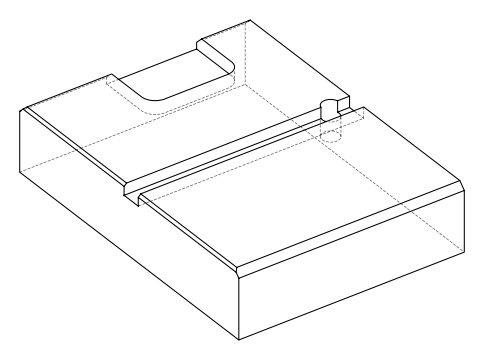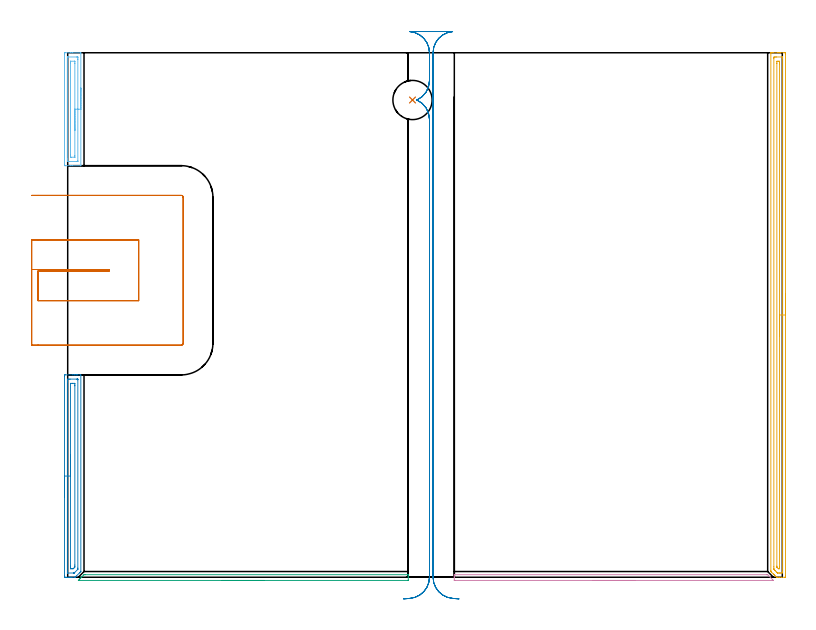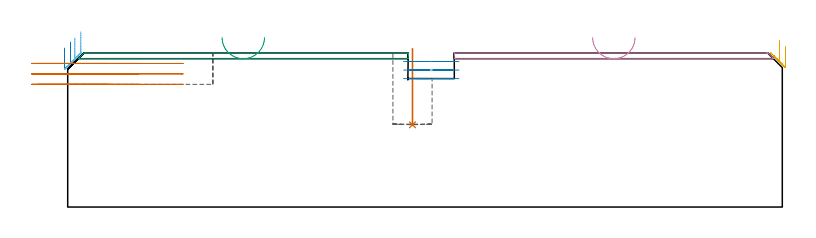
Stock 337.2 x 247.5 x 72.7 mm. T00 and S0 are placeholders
(PLAN: 8 operations, 3 tool changes, 19.8 min)
(1 INDEXABLE_INSERT_DRILL_BLIND_HOLE_FROM_SOLID | STEP1POCKET | NXT0302_008 | 0.15 min | 9043 mm3)
(2 AREA_MILL | FG_CHAMFER_SURFACE | UGT0205_001 | 2.49 min | 2972 mm3)
(3 AREA_MILL_1 | FG_CHAMFER_SURFACE_1 | UGT0205_001 | 1.39 min | 570 mm3)
(4 AREA_MILL_2 | FG_CHAMFER_SURFACE_2 | UGT0205_001 | 1.35 min | 563 mm3)
(5 AREA_MILL_3 | FG_CHAMFER_SURFACE_3 | UGT0205_001 | 6.11 min | 5885 mm3)
(6 AREA_MILL_4 | FG_CHAMFER_SURFACE_4 | UGT0205_001 | 1.49 min | 1723 mm3)
(7 MILL_SLOT | SLOT_PARTIAL_RECTANGULAR | UGT0201_006 | Follow Part, ap 7, ae 75% | 3.23 min | 98380 mm3)
(8 MILL_RECTANGULAR_SLOT | SLOT_RECTANGULAR | UGT0201_104 | Follow Part, ap 5, ae 75% | 3.56 min | 62917 mm3)
(TOOL NXT0302_008 | Index. Insert Drill 18.5mm [880-D1850L25-05] | D18.5 PA176 FL93 Z2)
(TOOL UGT0205_001 | Chamfer Mill 20 x 3 x 45 deg. | D20 FL50 Z2)
(TOOL UGT0201_006 | End Mill 28 mm | D28 FL25 Z2)
(TOOL UGT0201_104 | End Mill 20 mm | D20 FL22 Z2)
(OP 1 INDEXABLE_INSERT_DRILL_BLIND_HOLE_FROM_SOLID)
G17 G21 G94 G90
T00 M6
G54
G17 G0 G90 X162.7 Y225.2 S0 M3
G43 Z82.7 H1
G94 G81 G98 Z38.8 F250. R74.7
G80
M5
M2
(OP 2 AREA_MILL)
G17 G21 G94 G90
T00 M6
G54
G17 G0 G90 X-1.5 Y37.75 S1061 M3
G43 Z82.7 H0
Z75.
G94 G1 Y37.788 Z74.128 F250.
Y37.902 Z73.264
Y38.091 Z72.412
Y38.353 Z71.58
Y38.687 Z70.774
Y39.09 Z70.
Y39.559 Z69.264
Y40.09 Z68.572
Y40.679 Z67.929
Y41.322 Z67.34
Y42.014 Z66.808
Y42.75 Z66.34
Y43.524 Z65.937
Y44.33 Z65.603
Y45.162 Z65.341
Y46.014 Z65.152
Y46.878 Z65.038
Y47.75 Z65.
X-1.499 Y94.927 Z65.001
X-1.497 Y95.282
X-1.492 Y95.49 Z65.005
X-1.148 Y95.5 Z65.349
X2.35 Z68.844
X2.973 Z69.471
X3.224 Z69.721
X3.848 Z70.344
X4.099 Z70.595
X4.601 Z71.1
X5.998 Z72.496
X6.101 Y95.497 Z72.593
X6.197 Y95.49 Z72.689
X6.2 Y95.372 Z72.7
Y2.798
X6.196 Y2.705 Z72.689
X6.146 Y2.644 Z72.642
X5.854 Y2.353 Z72.353
X5.557 Y2.057 Z72.057
X4.019 Y0.519 Z70.519
X3.777 Y0.276 Z70.275
X3.662 Y0.161 Z70.158
X3.507 Y0.01 Z70.005
X3.458 Y0. Z69.958
X1.978 Z68.477
X1.476 Z67.972
X1.224 Z67.721
X0.601 Z67.098
X0.35 Z66.847
X-0.273 Z66.221
X-0.836 Z65.659
X-1.062 Z65.432
X-1.148 Y0.002 Z65.347
X-1.492 Y0.01 Z65.004
X-1.496 Y0.218 Z65.001
X-1.5 Y0.573 Z65.
Y47.75
X-0.086 Z66.414
Y92.257
X-0.085 Y92.955 Z66.415
X-0.083 Y93.147 Z66.417
X-0.079 Y93.487 Z66.421
X0.258 Y93.496 Z66.758
X0.601 Y93.499 Z67.101
X1.129 Y93.5 Z67.629
X4.099 Z70.599
X4.627 Z71.127
X4.741 Y93.497 Z71.241
X4.76 Y93.495 Z71.26
X4.776 Y93.491 Z71.276
X4.779 Y93.469 Z71.279
X4.783 Y93.34 Z71.283
X4.785 Y93.147 Z71.285
Y4.325
X4.784 Y4.134 Z71.284
X4.78 Y3.784 Z71.28
X4.779 Y3.745 Z71.279
X4.758 Y3.718 Z71.258
X4.713 Y3.667 Z71.213
X4.636 Y3.587 Z71.136
X3.313 Y2.263 Z69.813
X3.224 Y2.175 Z69.724
X3.082 Y2.04 Z69.582
X3.055 Y2.016 Z69.555
X3.026 Y2.01 Z69.526
X2.961 Y2.006 Z69.461
X2.696 Y2.001 Z69.196
X0.073 Y2. Z66.573
X-0.041 Y2.003 Z66.459
X-0.06 Y2.005 Z66.44
X-0.076 Y2.009 Z66.424
X-0.079 Y2.031 Z66.421
X-0.083 Y2.16 Z66.417
X-0.085 Y2.353 Z66.415
X-0.086 Y47.75 Z66.414
X1.328 Z67.828
X1.329 Y91.367 Z67.829
X1.33 Y91.441 Z67.83
X1.333 Y91.477 Z67.833
X1.335 Y91.489 Z67.835
X1.35 Y91.494 Z67.85
X1.476 Y91.497 Z67.976
X2.219 Y91.5 Z68.719
X2.35 Z68.85
X3.095 Y91.499 Z69.595
X3.224 Y91.495 Z69.724
X3.349 Y91.49 Z69.849
X3.365 Y91.367 Z69.865
X3.367 Y91.221 Z69.867
X3.371 Y90.476 Z69.871
Y90.327
Y5.764
X3.367 Y5.024 Z69.867
X3.365 Y4.88 Z69.865
X3.35 Y4.761 Z69.85
X3.224 Y4.63 Z69.724
X2.98 Y4.382 Z69.48
X2.73 Y4.134 Z69.23
X2.603 Y4.014 Z69.103
X2.477 Y4.004 Z68.977
X2.35 Y4.002 Z68.85
X1.605 Y4.001 Z68.105
X1.476 Y4.005 Z67.976
X1.35 Y4.01 Z67.85
X1.335 Y4.134 Z67.835
X1.333 Y4.279 Z67.833
X1.329 Y5.024 Z67.829
X1.328 Y5.173 Z67.828
Y47.75
Y48.622 Z67.866
Y49.487 Z67.98
Y50.338 Z68.169
Y51.17 Z68.432
Y51.976 Z68.765
Y52.75 Z69.168
Y53.486 Z69.637
Y54.178 Z70.168
Y54.821 Z70.757
Y55.41 Z71.401
Y55.942 Z72.093
Y56.41 Z72.828
Y56.813 Z73.602
Y57.147 Z74.408
Y57.409 Z75.24
Y57.598 Z76.092
Y57.712 Z76.957
Y57.75 Z77.828
G0 Z82.7
M5
M2
(OP 3 AREA_MILL_1)
G17 G21 G94 G90
T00 M6
G54
G17 G0 G90 X92.85 Y-1.5 S1061 M3
G43 Z82.7 H0
Z80.
G94 G1 X92.812 Z79.128 F250.
X92.698 Z78.264
X92.509 Z77.412
X92.247 Z76.58
X91.913 Z75.774
X91.51 Z75.
X91.042 Z74.264
X90.51 Z73.572
X89.921 Z72.929
X89.278 Z72.34
X88.586 Z71.809
X87.85 Z71.34
X87.076 Z70.937
X86.27 Z70.603
X85.438 Z70.341
X84.587 Z70.152
X83.722 Z70.038
X82.85 Z70.
X5.153
X5.015 Y-1.497 Z70.002
X5.033 Y-1.474 Z70.025
X5.166 Y-1.335 Z70.164
X5.612 Y-0.886 Z70.61
X5.759 Y-0.738 Z70.757
X6.059 Y-0.441 Z71.059
X6.642 Y0.144 Z71.64
X6.993 Y0.493 Z71.993
X7.676 Y1.176 Z72.675
X7.704 Y1.196 Z72.687
X8.29 Y1.2 Z72.7
X160.534
X160.692 Y1.197 Z72.688
X160.693 Y1.191 Z72.682
X160.7 Y0.853 Z72.353
Y0.505 Z72.004
Y-0.15 Z71.345
Y-1.359 Z70.138
X160.697 Y-1.491 Z70.005
X160.298 Y-1.5 Z70.
X82.85
X81.978 Z70.038
X81.114 Z70.152
X80.262 Z70.341
X79.43 Z70.603
X78.624 Z70.937
X77.85 Z71.34
X77.114 Z71.809
X76.422 Z72.34
X75.779 Z72.929
X75.19 Z73.572
X74.659 Z74.264
X74.19 Z75.
X73.787 Z75.774
X73.453 Z76.58
X73.191 Z77.412
X73.002 Z78.264
X72.888 Z79.128
X72.85 Z80.
G0 Z82.7
M5
M2
(OP 4 AREA_MILL_2)
G17 G21 G94 G90
T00 M6
G54
G17 G0 G90 X267.7 Y-1.5 S1061 M3
G43 Z82.7 H0
Z80.
G94 G1 X267.662 Z79.128 F250.
X267.548 Z78.264
X267.359 Z77.412
X267.097 Z76.58
X266.763 Z75.774
X266.36 Z75.
X265.892 Z74.264
X265.36 Z73.572
X264.771 Z72.929
X264.128 Z72.34
X263.436 Z71.808
X262.7 Z71.34
X261.926 Z70.937
X261.12 Z70.603
X260.288 Z70.341
X259.437 Z70.152
X258.572 Z70.038
X257.7 Z70.
X183.031
X182.819 Y-1.498 Z70.002
X182.403 Y-1.491 Z70.005
X182.4 Y-1.394 Z70.103
Y-0.15 Z71.345
Y0.574 Z72.074
Y0.817 Z72.316
X182.406 Y1.19 Z72.681
X182.408 Y1.197 Z72.688
X182.583 Y1.2 Z72.7
X329.687
X330.296 Y1.196 Z72.687
X330.325 Y1.175 Z72.675
X332.534 Y-1.033 Z70.464
X332.974 Y-1.474 Z70.026
X332.991 Y-1.492 Z70.006
X332.981 Y-1.497 Z70.002
X332.966 Y-1.5 Z70.
X257.7
X256.828 Z70.038
X255.964 Z70.152
X255.112 Z70.341
X254.28 Z70.603
X253.474 Z70.937
X252.7 Z71.34
X251.964 Z71.808
X251.272 Z72.34
X250.629 Z72.929
X250.04 Z73.572
X249.509 Z74.264
X249.04 Z75.
X248.637 Z75.774
X248.303 Z76.58
X248.041 Z77.412
X247.852 Z78.264
X247.738 Z79.128
X247.7 Z80.
G0 Z82.7
M5
M2
(OP 5 AREA_MILL_3)
G17 G21 G94 G90
T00 M6
G54
G17 G0 G90 X338.7 Y133.75 S1061 M3
G43 Z82.7 H0
Z75.8
G94 G1 Y133.712 Z74.928 F250.
Y133.598 Z74.064
Y133.409 Z73.212
Y133.147 Z72.38
Y132.813 Z71.574
Y132.41 Z70.8
Y131.942 Z70.064
Y131.41 Z69.372
Y130.821 Z68.729
Y130.178 Z68.14
Y129.486 Z67.609
Y128.75 Z67.14
Y127.976 Z66.737
Y127.17 Z66.403
Y126.338 Z66.141
Y125.486 Z65.952
Y124.622 Z65.838
Y123.75 Z65.8
X338.699 Y0.604 Z65.801
X338.696 Y0.219
X338.691 Y0.01 Z65.804
X338.318 Y0. Z66.177
X336.875 Z67.622
X335.688 Z68.806
X334.839 Z69.66
X334.501 Z69.995
X334.489 Y0.009 Z70.008
X334.046 Y0.454 Z70.454
X333.935 Y0.564 Z70.562
X333.4 Y1.1 Z71.099
X333.351 Y1.148 Z71.146
X333.3 Y1.199 Z71.199
X333.112 Y1.387 Z71.386
X333.059 Y1.44 Z71.438
X333.003 Y1.497 Z71.495
X332.11 Y2.389 Z72.388
X331.941 Y2.559 Z72.554
X331.798 Y2.705 Z72.683
X331.8 Y3.281 Z72.7
Y247.342
X331.802 Y247.49 Z72.688
X331.933 Y247.498 Z72.559
X332.071 Y247.5 Z72.429
X332.438 Z72.061
X333.059 Z71.436
X335.122 Z69.375
X335.688 Z68.807
X336.282 Z68.214
X338.035 Z66.462
X338.318 Y247.497 Z66.179
X338.692 Y247.49 Z65.805
X338.696 Y247.281 Z65.802
X338.699 Y246.896 Z65.801
X338.7 Y123.75 Z65.8
X337.286 Z67.214
X337.285 Y2.548 Z67.215
X337.284 Y2.389 Z67.216
X337.279 Y2.031 Z67.221
X336.937 Y2.009 Z67.563
X336.565 Y2.004 Z67.935
X336.07 Y2. Z68.43
X335.688 Z68.812
X335.192 Y2.002 Z69.308
X335.003 Y2.007 Z69.497
X334.957 Y2.01 Z69.543
X334.897 Y2.063 Z69.603
X334.812 Y2.142 Z69.688
X334.561 Y2.389 Z69.939
X333.935 Y3.015 Z70.565
X333.67 Y3.281 Z70.83
X333.395 Y3.564 Z71.105
X333.221 Y3.745 Z71.279
X333.219 Y3.832 Z71.281
X333.215 Y4.014 Z71.285
Y4.174
X333.214 Y4.908 Z71.286
X333.215 Y244.952 Z71.285
X333.216 Y245.111 Z71.284
X333.221 Y245.469 Z71.279
X333.563 Y245.491 Z70.937
X333.935 Y245.496 Z70.565
X334.43 Y245.5 Z70.07
X337.06 Z67.44
X337.222 Y245.497 Z67.278
X337.25 Y245.495 Z67.25
X337.275 Y245.491 Z67.225
X337.279 Y245.456 Z67.221
X337.284 Y245.272 Z67.216
X337.285 Y245.111 Z67.215
X337.286 Y123.75 Z67.214
X335.872 Z68.628
X335.871 Y5.066 Z68.629
X335.87 Y4.881 Z68.63
X335.864 Y4.174 Z68.636
X335.852 Y4.007 Z68.648
X335.688 Y4.005 Z68.812
X335.518 Y4.007 Z68.982
X335.406 Y4.01 Z69.094
X335.346 Y4.064 Z69.154
X335.228 Y4.174 Z69.272
X334.812 Y4.591 Z69.688
X334.696 Y4.711 Z69.804
X334.641 Y4.77 Z69.859
X334.635 Y4.88 Z69.865
X334.631 Y5.066 Z69.869
X334.629 Y5.252 Z69.871
Y242.434
X334.63 Y242.619 Z69.87
X334.635 Y243.326 Z69.865
X334.648 Y243.493 Z69.852
X334.812 Y243.495 Z69.688
X335.519 Y243.498 Z68.981
X335.688 Y243.495 Z68.812
X335.852 Y243.49 Z68.648
X335.864 Y243.326 Z68.636
X335.868 Y243.144 Z68.632
X335.871 Y242.434 Z68.629
Y242.248
X335.872 Y123.75 Z68.628
Y122.878 Z68.667
Y122.014 Z68.78
Y121.162 Z68.969
Y120.33 Z69.232
Y119.524 Z69.565
Y118.75 Z69.968
Y118.014 Z70.437
Y117.322 Z70.968
Y116.679 Z71.557
Y116.09 Z72.201
Y115.558 Z72.893
Y115.09 Z73.628
Y114.687 Z74.402
Y114.353 Z75.208
Y114.091 Z76.04
Y113.902 Z76.892
Y113.788 Z77.757
Y113.75 Z78.628
G0 Z82.7
M5
M2
(OP 6 AREA_MILL_4)
G17 G21 G94 G90
T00 M6
G54
G17 G0 G90 X6.2 Y230.85 S1061 M3
G43 Z82.7 H0
G94 G1 Y230.812 Z81.828 F250.
Y230.698 Z80.964
Y230.509 Z80.112
Y230.247 Z79.28
Y229.913 Z78.474
Y229.51 Z77.7
Y229.042 Z76.964
Y228.51 Z76.272
Y227.921 Z75.629
Y227.278 Z75.04
Y226.586 Z74.508
Y225.85 Z74.04
Y225.076 Z73.637
Y224.27 Z73.303
Y223.438 Z73.041
Y222.586 Z72.852
Y221.722 Z72.738
Y220.85 Z72.7
Y194.271
X6.196 Y194.21 Z72.69
X6.086 Y194.2 Z72.584
X2.209 Z68.707
X1.476 Z67.969
X-1.063 Z65.433
X-1.148 Y194.202 Z65.348
X-1.491 Y194.21 Z65.005
X-1.496 Y194.362 Z65.002
X-1.499 Y194.714 Z65.001
Y246.986
X-1.496 Y247.338 Z65.002
X-1.491 Y247.49 Z65.005
X-1.148 Y247.5 Z65.348
X1.476 Z67.969
X2.209 Z68.707
X2.35 Z68.848
X6.088 Y247.499 Z72.586
X6.196 Y247.49 Z72.69
X6.2 Y247.428 Z72.7
Y220.85
X4.786 Z71.286
X4.785 Y196.486 Z71.285
X4.784 Y196.312 Z71.284
X4.781 Y196.227 Z71.281
X4.78 Y196.213 Z71.28
X4.744 Y196.209 Z71.244
X4.664 Y196.205 Z71.164
X4.381 Y196.201 Z70.881
X0.601 Z67.101
X0.006 Y196.203 Z66.506
X-0.055 Y196.21 Z66.445
X-0.079 Y196.215 Z66.421
X-0.082 Y196.292 Z66.418
X-0.084 Y196.486 Z66.416
X-0.086 Y197.182 Z66.414
Y197.372
X-0.085 Y245.214 Z66.415
X-0.083 Y245.388 Z66.417
X-0.081 Y245.473 Z66.419
X-0.08 Y245.487 Z66.42
X-0.044 Y245.491 Z66.456
X0.036 Y245.495 Z66.536
X0.319 Y245.499 Z66.819
X4.099 Z70.599
X4.694 Y245.497 Z71.194
X4.755 Y245.49 Z71.255
X4.779 Y245.485 Z71.279
X4.782 Y245.408 Z71.282
X4.784 Y245.214 Z71.284
X4.786 Y244.518 Z71.286
Y244.328
Y220.85
X3.372 Z69.872
X3.371 Y198.995 Z69.871
X3.369 Y198.258 Z69.869
X3.367 Y198.222 Z69.867
X3.366 Y198.212 Z69.866
X3.339 Y198.207 Z69.839
X3.281 Y198.201 Z69.781
X1.533 Z68.033
X1.476 Y198.203 Z67.976
X1.419 Y198.208 Z67.919
X1.335 Y198.218 Z67.835
X1.333 Y198.258 Z67.833
X1.331 Y198.405 Z67.831
X1.329 Y199.144 Z67.829
X1.328 Y199.293 Z67.828
X1.329 Y242.705 Z67.829
X1.331 Y243.442 Z67.831
X1.333 Y243.477 Z67.833
X1.334 Y243.488 Z67.834
X1.361 Y243.493 Z67.861
X1.419 Y243.499 Z67.919
X3.167 Z69.667
X3.224 Y243.497 Z69.724
X3.281 Y243.492 Z69.781
X3.365 Y243.482 Z69.865
X3.367 Y243.442 Z69.867
X3.369 Y243.295 Z69.869
X3.371 Y242.556 Z69.871
X3.372 Y242.407 Z69.872
Y220.85
Y219.978 Z69.91
Y219.114 Z70.023
Y218.262 Z70.212
Y217.43 Z70.475
Y216.624 Z70.808
Y215.85 Z71.211
Y215.114 Z71.68
Y214.422 Z72.211
Y213.779 Z72.8
Y213.19 Z73.444
Y212.658 Z74.136
Y212.19 Z74.872
Y211.787 Z75.645
Y211.453 Z76.451
Y211.191 Z77.283
Y211.002 Z78.135
Y210.888 Z79.
Y210.85 Z79.872
G0 Z82.7
M5
M2
(OP 7 MILL_SLOT)
G17 G21 G94 G90
T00 M6
G54
G17 G0 G90 X-17. Y145.2 S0 M3
G43 Z82.7 H0
Z67.767
G94 G1 X-14. F250.
X19.5 F500.
Y144.5
X-14.
Y130.5
X33.5
Y159.2
X-14.
X-17. F250.
Y109.5
X-14.
X53.6 F500.
G3 X54.5 Y110.4 R0.9
G1 Y179.3
G3 X53.6 Y180.2 R0.9
G1 X-14.
X-17. F250.
G0 Y145.2 Z62.833
G1 X-14.
X19.5 F500.
Y144.5
X-14.
Y130.5
X33.5
Y159.2
X-14.
X-17. F250.
Y109.5
X-14.
X53.6 F500.
G3 X54.5 Y110.4 R0.9
G1 Y179.3
G3 X53.6 Y180.2 R0.9
G1 X-14.
X-17. F250.
G0 Y145.2 Z57.9
G1 X-14.
X19.5 F500.
Y144.5
X-14.
Y130.5
X33.5
Y159.2
X-14.
X-17. F250.
Y109.5
X-14.
X53.6 F500.
G3 X54.5 Y110.4 R0.9
G1 Y179.3
G3 X53.6 Y180.2 R0.9
G1 X-14.
X-17. F250.
G0 Z82.7
M5
M2
(OP 8 MILL_RECTANGULAR_SLOT)
G17 G21 G94 G90
T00 M6
G54
G17 G0 G90 X184.617 Y-10.202 S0 M3
G43 Z82.7 H0
Z68.667
G94 G1 X181.626 Y-9.97 F250.
G2 X172.4 Y0. R10. F500.
G1 Y247.5
G2 X181.626 Y257.47 R10.
G1 Y257.5
X161.474
Y257.47
G2 X170.7 Y247.5 R10.
G1 Y234.334
G2 X164.772 Y225.2 R10.
X170.7 Y216.066 R10.
G1 Y0.
G2 X161.474 Y-9.97 R10.
G1 X158.483 Y-10.202 F250.
G0 X184.617 Z64.633
G1 X181.626 Y-9.97
G2 X172.4 Y0. R10. F500.
G1 Y247.5
G2 X181.626 Y257.47 R10.
G1 Y257.5
X161.474
Y257.47
G2 X170.7 Y247.5 R10.
G1 Y234.334
G2 X164.772 Y225.2 R10.
X170.7 Y216.066 R10.
G1 Y0.
G2 X161.474 Y-9.97 R10.
G1 X158.483 Y-10.202 F250.
G0 X184.617 Z60.6
G1 X181.626 Y-9.97
G2 X172.4 Y0. R10. F500.
G1 Y247.5
G2 X181.626 Y257.47 R10.
G1 Y257.5
X161.474
Y257.47
G2 X170.7 Y247.5 R10.
G1 Y234.334
G2 X164.772 Y225.2 R10.
X170.7 Y216.066 R10.
G1 Y0.
G2 X161.474 Y-9.97 R10.
G1 X158.483 Y-10.202 F250.
G0 Z82.7
M5
M2
